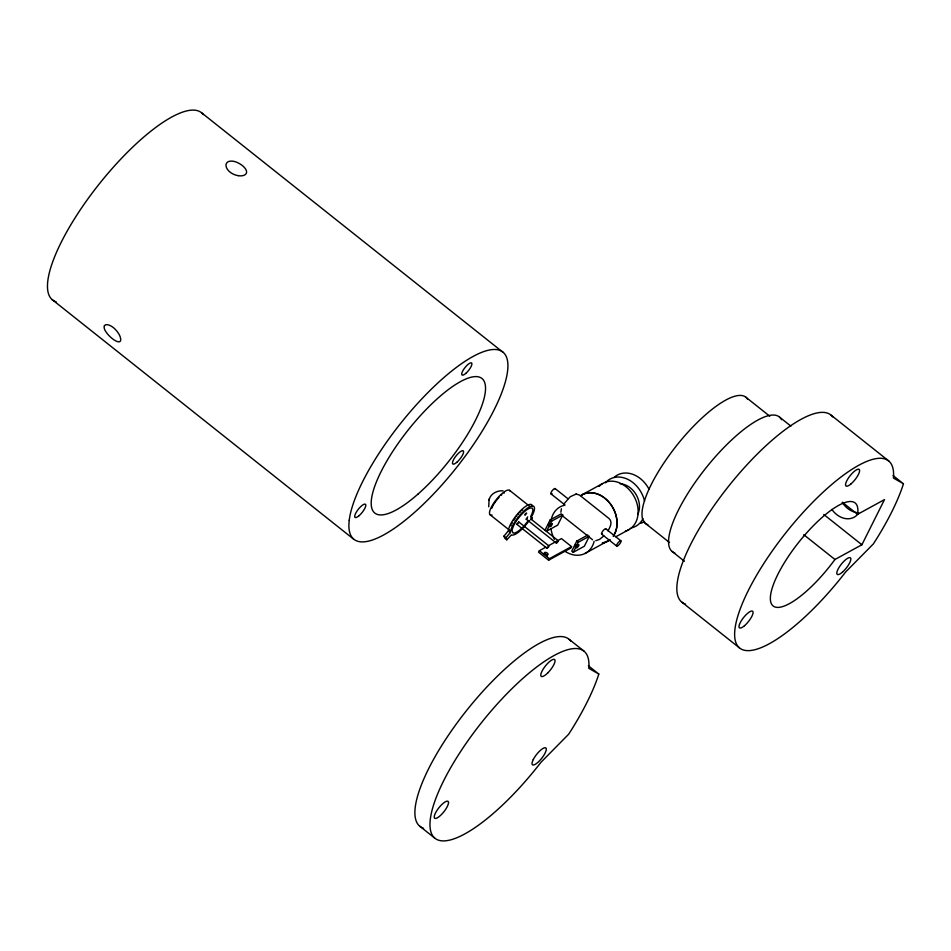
<?xml version="1.0" encoding="UTF-8"?>
<svg xmlns="http://www.w3.org/2000/svg" width="951" height="951" viewBox="0 0 951 951"><rect width="100%" height="100%" fill="white"/><g stroke="black" fill="none" stroke-linecap="round" stroke-linejoin="round"><path stroke-width="1.43" d="M522.824 528.292A18.14 5.409 -51.5 0 1 511.388 534.89L506.8 539.823L504.791 538.218L503.959 536.102L508.405 530.789A18.14 5.409 -51.5 0 1 520.459 510.794A18.14 5.409 -51.5 0 1 532.501 506.574M506.8 539.823L505.968 537.695L510.414 532.394A18.14 5.409 -51.5 0 1 527.258 508.25A18.14 5.409 -51.5 0 1 530.979 517.724M560.864 512.232L561.423 508.797M857.552 514.336L857.695 513.445A65.857 19.614 -51.5 0 0 810.05 529.172A65.857 19.614 -51.5 0 0 772.105 604.931A65.857 19.614 -51.5 0 0 833.968 560.817L834.942 559.485L861.891 544.757L884.489 499.608L857.552 514.336L842.538 502.401M489.076 499.727L488.731 506.8M489.361 498.835C491.191 493.296 497.504 490.443 503.02 490.799M598.797 674.045L597.68 677.492A141.128 42.034 -51.5 0 1 571.432 729.892L568.65 734.243L540.988 762.25A119.624 35.627 -51.5 0 1 432.693 835.763A119.624 35.627 -51.5 0 1 500.392 700.578A119.624 35.627 -51.5 0 1 588.919 666.556L588.764 668.303L598.797 674.045L588.36 665.759M903.45 483.786L902.333 487.233A141.128 42.034 -51.5 0 1 876.097 539.633L873.303 543.984L845.641 571.991A119.624 35.627 -51.5 0 1 737.346 645.503A119.624 35.627 -51.5 0 1 805.057 510.318A119.624 35.627 -51.5 0 1 893.571 476.296L893.417 478.044L903.45 483.786L893.048 475.524M488.992 499.964L489.42 498.657M518.64 522.551L518.711 521.909L548.846 545.862L548.323 547.241L546.968 548.228L516.809 524.263L517.82 523.716M550.154 519.924L545.137 529.957L546.635 531.145L557.714 525.095L562.742 515.062L561.233 513.873L550.154 519.924L551.663 521.112L562.742 515.062M546.635 531.145L551.663 521.112M545.85 547.158L539.336 550.712L538.575 552.222L548.62 560.198L570.766 548.097L571.527 546.587L561.482 538.611L548.454 545.731M548.62 560.198L549.381 558.689L571.527 546.587M587.849 535.021L576.781 541.071L571.753 551.105L573.263 552.305L584.33 546.254L589.358 536.221L578.291 542.272L573.263 552.305M526.343 513.944C527.829 510.984 522.895 516.06 525.416 515.062M607.915 530.777C610.162 527.389 612.848 521.944 609.115 518.592L579.539 495.091L576.009 493.997M563.931 503.887L570.243 496.719L576.33 493.973M527.33 518.45L526.212 519.163L556.347 543.104L557.464 542.403L558.261 540.774L531.561 519.543C528.09 520.958 534.842 514.86 531.466 519.436M603.802 535.912L599.594 539.383L595.825 540.667M527.686 516.857L526.236 519.175M602.506 483.595L581.477 495.091A26.545 20.708 61.3 0 1 610.245 503.65A26.545 20.708 61.3 0 1 613.181 536.352M584.936 553.506L607.083 541.404M615.808 536.768L629.431 529.338M558.237 540.75L556.347 543.104M518.723 521.933L516.797 524.239M548.846 545.862L546.968 548.228M592.521 539.716L562.73 516.06M831.162 415.218L888.923 461.116M779.511 417.085L790.863 426.107M745.429 396.864L769.763 416.217M823.768 514.467L861.891 544.757M803.75 534.7L834.942 559.485M201.778 112.943L503.15 352.417M645.17 523.193L669.516 542.534M671.941 551.33L684.435 561.256M555.146 488.588L567.902 498.716M605.835 528.851L620.896 540.834A3.364 0.999 -51.5 0 1 618.4 545.339A3.364 0.999 -51.5 0 1 617.092 544.198A3.364 0.999 -51.5 0 1 620.896 540.834M550.95 493.831L564.858 504.886M601.626 534.105L616.7 546.076M681.57 601.9L739.343 647.797M576.781 541.071L578.291 542.272M509.629 490.383L529.077 505.837M539.336 550.712L549.381 558.689M490.086 514.764L509.534 530.218M508.405 531.062L510.414 532.667M503.959 536.102L505.968 537.695M569.209 639.393L584.271 651.364M52.198 299.636L353.558 539.098M419.617 826.086L434.678 838.057M674.794 552.911A86.018 25.618 -51.5 0 1 706.415 467.345A86.018 25.618 -51.5 0 1 781.52 419.724M685.528 604.099A119.624 35.627 -51.5 0 1 727.158 488.053A119.624 35.627 -51.5 0 1 832.707 416.871M856.482 512.541A20.494 15.989 61.3 0 1 842.194 502.294M858.789 512.874A20.494 15.989 61.3 0 1 831.84 509.415M647.845 524.679A80.645 24.013 -51.5 0 1 676.696 445.448A80.645 24.013 -51.5 0 1 747.498 399.099M56.145 301.836A119.624 35.627 -51.5 0 1 97.787 185.79A119.624 35.627 -51.5 0 1 203.324 114.596M552.032 493.569A3.364 0.999 -51.5 0 1 550.986 492.713A3.364 0.999 -51.5 0 1 553.72 489.099A3.364 0.999 -51.5 0 1 555.229 489.349M602.47 533.986A3.364 0.999 -51.5 0 1 602.649 531.24A3.364 0.999 -51.5 0 1 605.953 529.184M642.995 518.64A26.878 20.97 61.3 0 1 631.119 527.96M605.347 482.882A26.878 20.97 61.3 0 1 627.41 479.161A26.878 20.97 61.3 0 1 644.564 501.106M620.195 483.774A19.828 15.466 61.3 0 1 636.243 494.829A19.828 15.466 61.3 0 1 637.729 514.443M644.552 521.386A26.878 20.97 61.3 0 1 640.641 523.347M614.287 477.259A26.878 20.97 61.3 0 1 649.034 489.242M550.474 523.549A2.021 0.606 -51.5 0 1 550.142 524.06M549.749 524.548A2.021 0.606 -51.5 0 1 549.191 525.107M548.263 525.523A2.021 0.606 -51.5 0 1 548.275 524.774M548.418 524.465A2.021 0.606 -51.5 0 1 549.226 523.3M543.996 553.981A2.021 1.106 26.6 0 1 546.112 554.302A2.021 1.106 26.6 0 1 547.312 555.86M594.149 541.309A26.414 20.601 61.3 0 1 565.025 551.307M554.362 539.288A26.414 20.601 61.3 0 1 551.009 528.958M550.962 521.231A26.414 20.601 61.3 0 1 564.716 505.207M608.949 540.311A26.414 20.601 61.3 0 1 602.993 542.807M580.918 495.614A26.414 20.601 61.3 0 1 609.579 502.972A26.414 20.601 61.3 0 1 613.526 535.615M610.162 539.574A26.545 20.708 61.3 0 1 602.28 543.069M577.257 544.412A2.021 0.606 -51.5 0 1 576.746 545.232M574.868 546.67A2.021 0.606 -51.5 0 1 574.903 545.898M575.141 545.434A2.021 0.606 -51.5 0 1 575.866 544.436M599.142 486.353A26.545 20.708 61.3 0 1 633.604 495.602A26.545 20.708 61.3 0 1 625.461 531.098M423.575 828.285A119.624 35.627 -51.5 0 1 465.205 712.24A119.624 35.627 -51.5 0 1 570.743 641.057M529.231 520.459A18.14 5.409 -51.5 0 1 523.585 527.496M492.059 515.038A15.62 4.648 -51.5 0 1 495.447 500.678A15.62 4.648 -51.5 0 1 510.105 491.168M510.925 525.725A15.62 4.648 -51.5 0 1 511.198 525.047M511.864 523.632A15.62 4.648 -51.5 0 1 512.256 522.884M513.588 520.577A15.62 4.648 -51.5 0 1 514.087 519.793M514.622 519.008A15.62 4.648 -51.5 0 1 515.169 518.212M516.334 516.643A15.62 4.648 -51.5 0 1 516.94 515.87M518.188 514.372A15.62 4.648 -51.5 0 1 518.83 513.647M520.126 512.256A15.62 4.648 -51.5 0 1 520.779 511.602M522.075 510.378A15.62 4.648 -51.5 0 1 522.717 509.819M530.658 516.583A15.62 4.648 -51.5 0 0 525.986 510.402A15.62 4.648 -51.5 0 0 512.078 530.741L512.922 532.881A15.62 4.648 -51.5 0 0 522.777 527.211M528.292 520.47A15.62 4.648 -51.5 0 1 523.43 526.533M491.667 508.416A13.445 4.006 -51.5 0 1 492.178 507.228M492.475 506.61A13.445 4.006 -51.5 0 1 493.165 505.314M493.545 504.66A13.445 4.006 -51.5 0 1 493.949 503.982M494.389 503.305A13.445 4.006 -51.5 0 1 494.841 502.627M495.316 501.95A13.445 4.006 -51.5 0 1 495.804 501.272M496.315 500.606A13.445 4.006 -51.5 0 1 497.908 498.645M498.467 498.027A13.445 4.006 -51.5 0 1 499.025 497.409M501.26 495.209A13.445 4.006 -51.5 0 1 501.807 494.734M503.911 493.129A13.445 4.006 -51.5 0 1 504.41 492.808M349.231 520.233L348.922 523.918A119.624 35.627 -51.5 0 0 459.868 463.292L464.385 457.324A119.624 35.627 -51.5 0 0 473.075 356.459A119.624 35.627 -51.5 0 0 349.231 520.233M448.515 802.775L448.48 803.096A10.758 3.198 -51.5 0 1 438.387 817.171A10.758 3.198 -51.5 0 1 436.212 811.643A10.758 3.198 -51.5 0 1 447.743 801.206L447.933 801.289A10.758 3.198 -51.5 0 1 448.515 802.775M533.273 759.564L533.024 760.063A10.758 3.198 -51.5 0 0 536.435 763.558A10.758 3.198 -51.5 0 0 546.088 750.565A10.758 3.198 -51.5 0 0 539.859 750.862L539.419 751.29A10.758 3.198 -51.5 0 0 536.352 754.761L535.948 755.296A10.758 3.198 -51.5 0 0 533.273 759.564M104.467 325.741L104.372 325.884A11.091 4.339 46.1 0 0 104.729 329.724L104.955 330.211A11.079 3.721 44.9 0 0 112.218 338.568A11.079 3.721 44.9 0 0 119.481 341.754L119.731 341.647A11.091 4.339 46.1 0 0 120.658 338.829L120.587 338.39A11.103 4.945 47.4 0 0 117.139 331.507L116.7 330.96A11.032 5.48 48.8 0 0 109.638 325.361L109.151 325.159A11.103 4.945 47.4 0 0 104.527 325.634L104.467 325.741M547.693 672.999L547.241 673.427A10.758 3.198 -51.5 0 1 541.547 676.541L541.357 676.458A10.758 3.198 -51.5 0 1 546.076 665.153A10.758 3.198 -51.5 0 1 555.015 660.267A10.758 3.198 -51.5 0 1 547.693 672.999M238.249 175.65L238.154 175.638A11.067 6.883 24.1 0 1 226.065 166.033L226.017 165.593A11.103 6.384 25.8 0 1 228.074 161.777A11.103 5.837 27.4 0 1 233.768 161.337L234.41 161.48A11.067 5.254 28.8 0 1 246.499 171.085L246.559 171.489A11.103 5.837 27.4 0 1 244.657 174.96A11.103 6.384 25.8 0 1 238.796 175.733L238.249 175.65M744.478 625.722A10.58 3.15 -51.5 0 0 752.74 611.374A10.58 3.15 -51.5 0 0 740.853 621.514A10.58 3.15 -51.5 0 0 744.478 625.722M842.586 572.015A10.58 3.15 -51.5 0 0 850.432 557.845A10.58 3.15 -51.5 0 0 838.437 568.46A10.58 3.15 -51.5 0 0 842.586 572.015M851.157 483.762A10.58 3.15 -51.5 0 0 859.24 469.485A10.58 3.15 -51.5 0 0 847.305 479.839A10.58 3.15 -51.5 0 0 851.157 483.762M359.026 515.739A8.404 2.496 -51.5 0 0 365.576 504.363A8.404 2.496 -51.5 0 0 356.138 512.423A8.404 2.496 -51.5 0 0 359.026 515.739M418.19 493.914A86.018 25.618 -51.5 0 0 482.133 378.641A86.018 25.618 -51.5 0 0 384.727 464.718A86.018 25.618 -51.5 0 0 418.19 493.914M465.871 373.327A7.727 2.306 -51.5 0 0 471.625 362.973A7.727 2.306 -51.5 0 0 462.875 370.712A7.727 2.306 -51.5 0 0 465.871 373.327M456.932 462.21A8.404 2.496 -51.5 0 0 463.327 450.893A8.404 2.496 -51.5 0 0 453.853 459.119A8.404 2.496 -51.5 0 0 456.932 462.21M550.7 526.307A2.021 0.606 -51.5 0 0 552.281 523.573A2.021 0.606 -51.5 0 0 550.011 525.499A2.021 0.606 -51.5 0 0 550.7 526.307M544.757 553.981A2.021 1.106 26.6 0 0 547.954 554.683A2.021 1.106 26.6 0 0 545.91 552.412A2.021 1.106 26.6 0 0 544.757 553.981M577.305 547.479A2.021 0.606 -51.5 0 0 578.909 544.733A2.021 0.606 -51.5 0 0 576.651 546.623A2.021 0.606 -51.5 0 0 577.305 547.479"/></g></svg>
